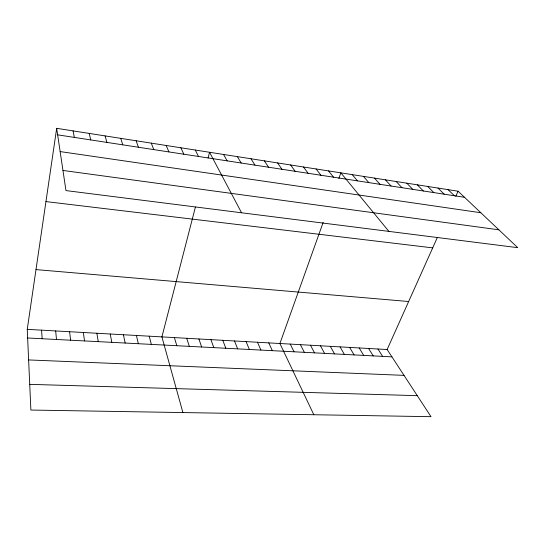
<?xml version="1.0" encoding="UTF-8"?>
<svg xmlns="http://www.w3.org/2000/svg" width="545" height="545" viewBox="0 0 545 545"><rect width="100%" height="100%" fill="white"/><g stroke="black" fill="none" stroke-linecap="round" stroke-linejoin="round"><path stroke-width="0.82" d="M27.25 329.35L387.141 349.522L431.006 416.68L30.881 410.044L27.25 329.35L56.673 128.32L458.086 191.213L517.75 247.675L65.965 190.593L56.673 128.32M195.41 207.059L161.906 336.899L182.902 412.565M208.074 157.995L209.553 152.273L241.564 212.782M323.158 222.415L279.905 343.514L313.831 414.738M338.867 178.419L340.863 172.847L388.885 231.393M387.141 349.522L437.274 237.647M455.784 196.343L458.086 191.213M29.723 384.354L417.279 395.663M28.626 359.932L404.022 375.369M27.638 337.982L391.937 356.866M35.997 269.591L408.655 301.514M45.95 201.589L432.696 247.873M62.961 170.449L498.879 229.82M60.141 151.578L480.833 212.741M57.647 134.84L464.524 197.304M448.085 189.646L454.421 195.757M437.969 188.059L444.195 194.184M427.716 186.451L433.84 192.596M417.341 184.83L423.356 190.982M406.829 183.181L412.729 189.353M396.188 181.512L401.972 187.705M385.41 179.823L391.065 186.029M374.49 178.113L380.022 184.333M363.426 176.382L368.829 182.616M352.213 174.625L357.493 180.872M328.567 170.919L333.554 177.2M316.1 168.964L320.937 175.258M303.456 166.981L308.129 173.296M290.621 164.971L295.131 171.3M277.609 162.935L281.942 169.277M264.393 160.864L268.556 167.22M377.93 349.004L382.638 356.389M250.993 158.765L254.965 165.135M368.611 348.487L373.23 355.899M359.189 347.955L363.713 355.408M237.382 156.633L241.169 163.016M349.665 347.424L354.093 354.904M340.039 346.886L344.365 354.4M223.573 154.467L227.163 160.864M330.297 346.334L334.528 353.889M320.446 345.782L324.575 353.378M310.486 345.223L314.506 352.853M300.411 344.665L304.321 352.329M195.314 150.038L198.503 156.463M290.219 344.093L294.021 351.791M180.858 147.777L183.828 154.215M268.767 342.887L272.33 350.667M257.492 342.253L260.919 350.074M166.184 145.474L168.93 151.926M246.067 341.613L249.365 349.474M234.5 340.966L237.668 348.868M151.272 143.137L153.792 149.602M222.789 340.312L225.814 348.255M210.922 339.644L213.803 347.635M136.127 140.767L138.41 147.239M198.905 338.97L201.636 347.002M186.731 338.288L189.313 346.361M120.738 138.355L122.782 144.841M174.4 337.6L176.825 345.714M105.11 135.909L106.895 142.402M149.241 336.19L151.34 344.399M89.223 133.416L90.749 139.922M136.413 335.468L138.341 343.725M123.408 334.739L125.166 343.037M73.078 130.889L74.331 137.401M110.226 334.003L111.807 342.349M96.867 333.254L98.264 341.647M83.331 332.491L84.529 340.932M69.597 331.721L70.605 340.209M55.679 330.944L56.489 339.481M41.563 330.154L42.163 338.738"/></g></svg>
